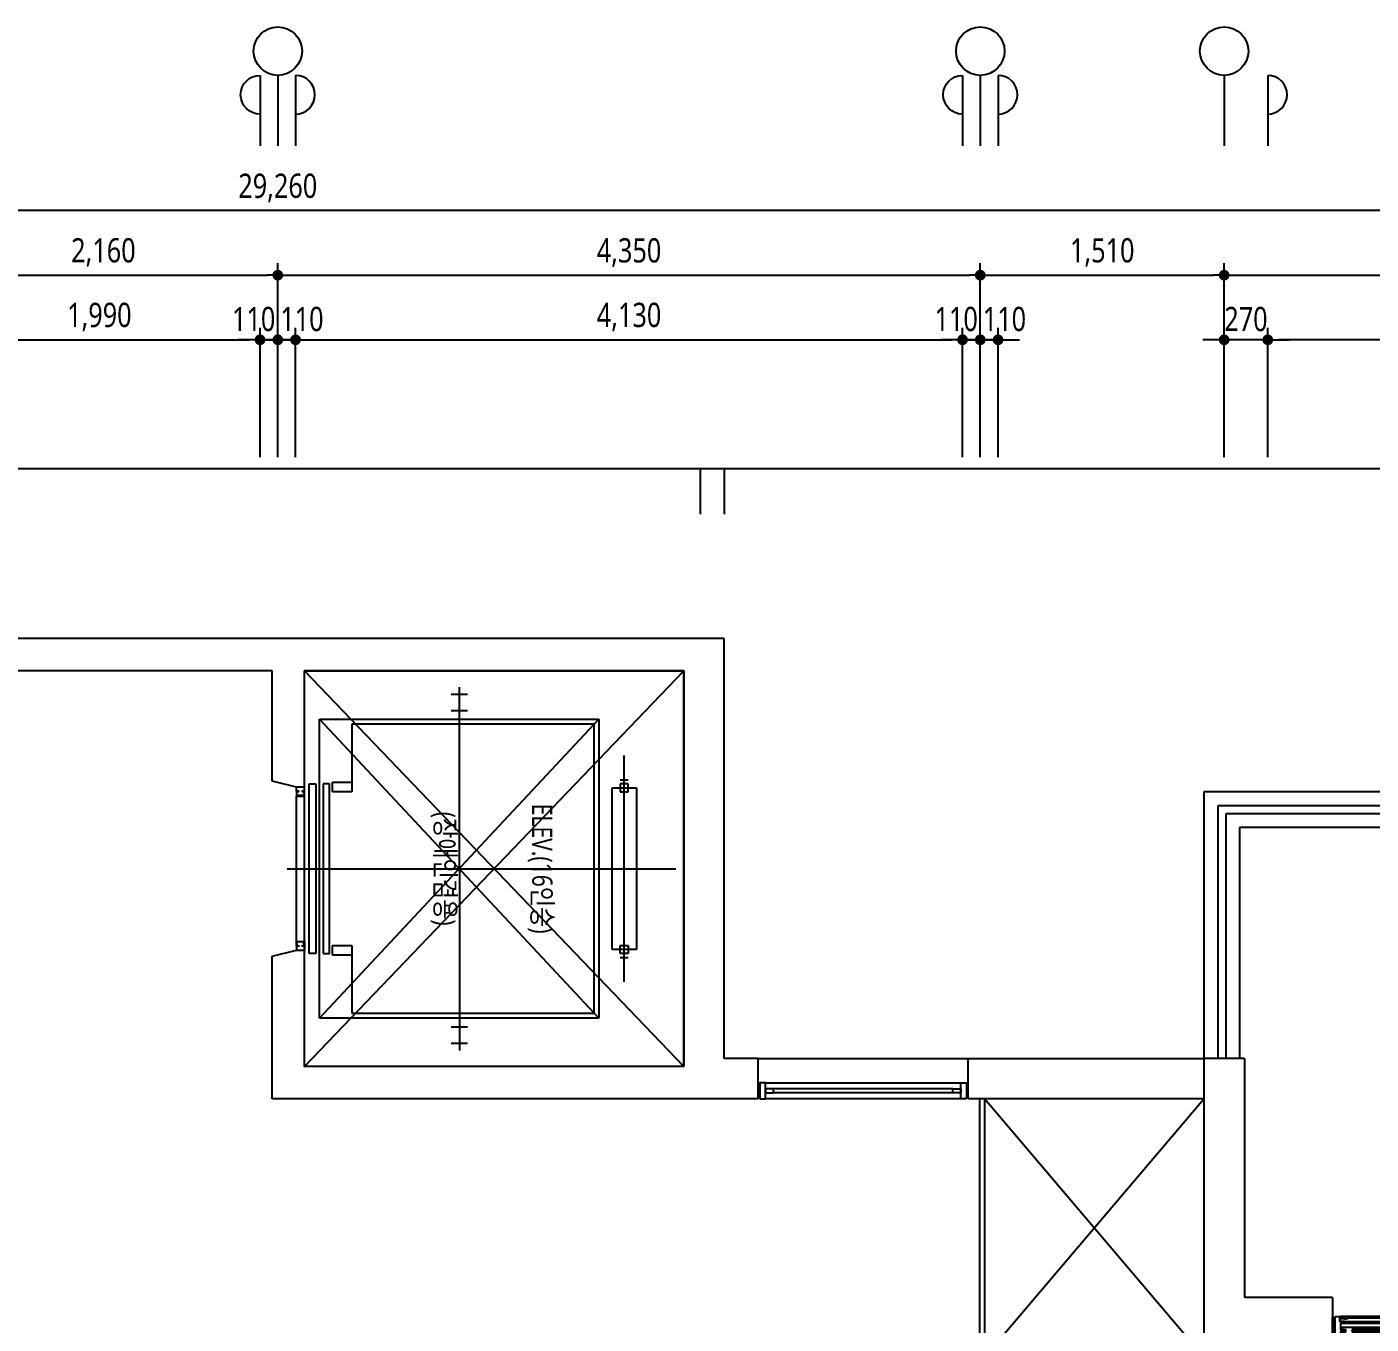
# Model space of a CAD drawing. Header units: millimetres. Extents: x -33000 to 294000, y 0 to 42408.
# Drawn here: x 229537 to 237861, y 20180 to 28212 of the extents above; entities that cross this region are included whole.
import ezdxf
from ezdxf.enums import TextEntityAlignment as Align

# ---------------------------------------------------------------- set-up
doc = ezdxf.new("R2010")
doc.units = ezdxf.units.MM
doc.header["$LTSCALE"] = 50
for name, color, linetype in [('arch', 8, 'Continuous'), ('DIM', 7, 'Continuous'), ('실명', 9, 'Continuous')]:
    doc.layers.add(name, color=color, linetype=linetype)
doc.styles.add('ANU-TEXT 0', font='malgun.ttf', dxfattribs={"width": 0.8})
doc.styles.add('XR-Unit-Plan$0$맑은 고딕', font='malgun.ttf')
doc.dimstyles.new('UDIM-외부', dxfattribs={"dimscale": 50, "dimtxt": 3, "dimasz": 1.33, "dimexe": 1.5, "dimexo": 1.5, "dimgap": 1, "dimtad": 1, "dimdec": 0, "dimzin": 0, "dimdsep": 46, "dimlunit": 6, "dimtxsty": 'ANU-TEXT 0', "dimblk": 'DOT', "dimcen": 0.09, "dimdle": 1.5, "dimclrd": 256, "dimclre": 256, "dimclrt": 3, "dimadec": 0, "dimazin": 0, "dimtfac": 1, "dimtdec": 0, "dimtix": 1, "dimtmove": 2, "dimatfit": 3, "dimfxl": 1.5, "dimtolj": 1, "dimtzin": 0, "dimlwd": -1, "dimarcsym": 0})

# ---------------------------------------------------------------- blocks, each defined once
blk = doc.blocks.new('_Dot')
at = {"color": 0, "linetype": 'ByBlock', "lineweight": -2}
blk.add_line((-0.5, 0), (-1, 0), dxfattribs=at)
at = {"color": 0, "linetype": 'ByBlock', "const_width": 0.5}
blk.add_lwpolyline([(-0.25, 0, 1), (0.25, 0, 1)], format="xyb", close=True, dxfattribs=at)
blk = doc.blocks.new('*D16')
at = {"lineweight": -2, "transparency": 16777216}
for p, q in [((20760, 14332.6), (20760, 15135)), ((23160, 14332.6), (23160, 15135))]:
    blk.add_line(p, q, dxfattribs=at)
at = {"transparency": 16777216}
blk.add_line((23093.5, 15060), (20826.5, 15060), dxfattribs=at)
at = {"layer": 'Defpoints', "color": 0, "transparency": 16777216}
for p in [(20760, 15060), (20760, 14257.6), (23160, 14257.6, 0)]:
    blk.add_point(p, dxfattribs=at)
at = {"transparency": 16777216, "xscale": 66.5, "yscale": 66.5, "zscale": 66.5, "rotation": 180}
blk.add_blockref('_Dot', (20760, 15060), dxfattribs=at)
at = {"transparency": 16777216, "xscale": 66.5, "yscale": 66.5, "zscale": 66.5}
blk.add_blockref('_Dot', (23160, 15060), dxfattribs=at)
at = {"transparency": 16777216, "insert": (21960, 15200.1), "char_height": 150, "attachment_point": 5, "style": 'ANU-TEXT 0'}
blk.add_mtext('\\A1;2,400', dxfattribs=at)
blk = doc.blocks.new('*D17')
at = {"lineweight": -2, "transparency": 16777216}
for p, q in [((20490, 14332.6), (20490, 15135)), ((20760, 14332.6), (20760, 15135))]:
    blk.add_line(p, q, dxfattribs=at)
at = {"transparency": 16777216}
for p, q in [((20423.5, 15060), (20357, 15060)), ((20760, 15060), (20490, 15060)), ((20826.5, 15060), (20893, 15060))]:
    blk.add_line(p, q, dxfattribs=at)
at = {"layer": 'Defpoints', "color": 0, "transparency": 16777216}
for p in [(20490, 15060), (20490, 14257.6), (20760, 14257.6)]:
    blk.add_point(p, dxfattribs=at)
at = {"transparency": 16777216, "xscale": 66.5, "yscale": 66.5, "zscale": 66.5}
blk.add_blockref('_Dot', (20490, 15060), dxfattribs=at)
at = {"transparency": 16777216, "xscale": 66.5, "yscale": 66.5, "zscale": 66.5, "rotation": 180}
blk.add_blockref('_Dot', (20760, 15060), dxfattribs=at)
at = {"transparency": 16777216, "insert": (20625, 15187.5), "char_height": 150, "attachment_point": 5, "style": 'ANU-TEXT 0'}
blk.add_mtext('\\A1;270', dxfattribs=at)
blk = doc.blocks.new('*D20')
at = {"lineweight": -2, "transparency": 16777216}
for p, q in [((12470, 14332.6), (12470, 15535)), ((14630, 14332.6), (14630, 15535))]:
    blk.add_line(p, q, dxfattribs=at)
at = {"transparency": 16777216}
blk.add_line((12536.5, 15460), (14563.5, 15460), dxfattribs=at)
at = {"layer": 'Defpoints', "color": 0, "transparency": 16777216}
for p in [(14630, 15460), (12470, 14257.6), (14630, 14257.6)]:
    blk.add_point(p, dxfattribs=at)
at = {"transparency": 16777216, "xscale": 66.5, "yscale": 66.5, "zscale": 66.5, "rotation": 180}
blk.add_blockref('_Dot', (12470, 15460), dxfattribs=at)
at = {"transparency": 16777216, "xscale": 66.5, "yscale": 66.5, "zscale": 66.5}
blk.add_blockref('_Dot', (14630, 15460), dxfattribs=at)
at = {"transparency": 16777216, "insert": (13550, 15600.5), "char_height": 150, "attachment_point": 5, "style": 'ANU-TEXT 0'}
blk.add_mtext('\\A1;2,160', dxfattribs=at)
blk = doc.blocks.new('*D21')
at = {"lineweight": -2, "transparency": 16777216}
for p, q in [((14630, 14332.6), (14630, 15535)), ((18980, 14332.6), (18980, 15535))]:
    blk.add_line(p, q, dxfattribs=at)
at = {"transparency": 16777216}
blk.add_line((14696.5, 15460), (18913.5, 15460), dxfattribs=at)
at = {"layer": 'Defpoints', "color": 0, "transparency": 16777216}
for p in [(18980, 15460), (14630, 14257.6), (18980, 14257.6)]:
    blk.add_point(p, dxfattribs=at)
at = {"transparency": 16777216, "xscale": 66.5, "yscale": 66.5, "zscale": 66.5, "rotation": 180}
blk.add_blockref('_Dot', (14630, 15460), dxfattribs=at)
at = {"transparency": 16777216, "xscale": 66.5, "yscale": 66.5, "zscale": 66.5}
blk.add_blockref('_Dot', (18980, 15460), dxfattribs=at)
at = {"transparency": 16777216, "insert": (16805, 15600.1), "char_height": 150, "attachment_point": 5, "style": 'ANU-TEXT 0'}
blk.add_mtext('\\A1;4,350', dxfattribs=at)
blk = doc.blocks.new('*D22')
at = {"lineweight": -2, "transparency": 16777216}
for p, q in [((18980, 14332.6), (18980, 15535)), ((20490, 14332.6), (20490, 15535))]:
    blk.add_line(p, q, dxfattribs=at)
at = {"transparency": 16777216}
blk.add_line((19046.5, 15460), (20423.5, 15460), dxfattribs=at)
at = {"layer": 'Defpoints', "color": 0, "transparency": 16777216}
for p in [(20490, 15460), (18980, 14257.6), (20490, 14257.6)]:
    blk.add_point(p, dxfattribs=at)
at = {"transparency": 16777216, "xscale": 66.5, "yscale": 66.5, "zscale": 66.5, "rotation": 180}
blk.add_blockref('_Dot', (18980, 15460), dxfattribs=at)
at = {"transparency": 16777216, "xscale": 66.5, "yscale": 66.5, "zscale": 66.5}
blk.add_blockref('_Dot', (20490, 15460), dxfattribs=at)
at = {"transparency": 16777216, "insert": (19735, 15600.5), "char_height": 150, "attachment_point": 5, "style": 'ANU-TEXT 0'}
blk.add_mtext('\\A1;1,510', dxfattribs=at)
blk = doc.blocks.new('*D23')
at = {"lineweight": -2, "transparency": 16777216}
for p, q in [((20490, 14332.6), (20490, 15535)), ((23240, 14332.6), (23240, 15535))]:
    blk.add_line(p, q, dxfattribs=at)
at = {"transparency": 16777216}
blk.add_line((20556.5, 15460), (23173.5, 15460), dxfattribs=at)
at = {"layer": 'Defpoints', "color": 0, "transparency": 16777216}
for p in [(23240, 15460), (20490, 14257.6), (23240, 14257.6, 0)]:
    blk.add_point(p, dxfattribs=at)
at = {"transparency": 16777216, "xscale": 66.5, "yscale": 66.5, "zscale": 66.5, "rotation": 180}
blk.add_blockref('_Dot', (20490, 15460), dxfattribs=at)
at = {"transparency": 16777216, "xscale": 66.5, "yscale": 66.5, "zscale": 66.5}
blk.add_blockref('_Dot', (23240, 15460), dxfattribs=at)
at = {"transparency": 16777216, "insert": (21865, 15600.1), "char_height": 150, "attachment_point": 5, "style": 'ANU-TEXT 0'}
blk.add_mtext('\\A1;2,750', dxfattribs=at)
blk = doc.blocks.new('*D31')
at = {"lineweight": -2, "transparency": 16777216}
for p, q in [((12530, 14332.6), (12530, 15135)), ((14520, 14332.6), (14520, 15135))]:
    blk.add_line(p, q, dxfattribs=at)
at = {"transparency": 16777216}
blk.add_line((12596.5, 15060), (14453.5, 15060), dxfattribs=at)
at = {"layer": 'Defpoints', "color": 0, "transparency": 16777216}
for p in [(14520, 15060), (12530, 14257.6), (14520, 14257.6)]:
    blk.add_point(p, dxfattribs=at)
at = {"transparency": 16777216, "xscale": 66.5, "yscale": 66.5, "zscale": 66.5, "rotation": 180}
blk.add_blockref('_Dot', (12530, 15060), dxfattribs=at)
at = {"transparency": 16777216, "xscale": 66.5, "yscale": 66.5, "zscale": 66.5}
blk.add_blockref('_Dot', (14520, 15060), dxfattribs=at)
at = {"transparency": 16777216, "insert": (13525, 15200.5), "char_height": 150, "attachment_point": 5, "style": 'ANU-TEXT 0'}
blk.add_mtext('\\A1;1,990', dxfattribs=at)
blk = doc.blocks.new('*D32')
at = {"lineweight": -2, "transparency": 16777216}
for p, q in [((14520, 14332.6), (14520, 15135)), ((14630, 14332.6), (14630, 15135))]:
    blk.add_line(p, q, dxfattribs=at)
at = {"transparency": 16777216}
for p, q in [((14453.5, 15060), (14387, 15060)), ((14520, 15060), (14630, 15060)), ((14696.5, 15060), (14763, 15060))]:
    blk.add_line(p, q, dxfattribs=at)
at = {"layer": 'Defpoints', "color": 0, "transparency": 16777216}
for p in [(14630, 15060), (14520, 14257.6), (14630, 14257.6)]:
    blk.add_point(p, dxfattribs=at)
at = {"transparency": 16777216, "xscale": 66.5, "yscale": 66.5, "zscale": 66.5}
blk.add_blockref('_Dot', (14520, 15060), dxfattribs=at)
at = {"transparency": 16777216, "xscale": 66.5, "yscale": 66.5, "zscale": 66.5, "rotation": 180}
blk.add_blockref('_Dot', (14630, 15060), dxfattribs=at)
at = {"transparency": 16777216, "insert": (14480.6, 15187.9), "char_height": 150, "attachment_point": 5, "style": 'ANU-TEXT 0'}
blk.add_mtext('\\A1;110', dxfattribs=at)
blk = doc.blocks.new('*D33')
at = {"lineweight": -2, "transparency": 16777216}
for p, q in [((14740, 14332.6), (14740, 15135)), ((18870, 14332.6), (18870, 15135))]:
    blk.add_line(p, q, dxfattribs=at)
at = {"transparency": 16777216}
blk.add_line((14806.5, 15060), (18803.5, 15060), dxfattribs=at)
at = {"layer": 'Defpoints', "color": 0, "transparency": 16777216}
for p in [(18870, 15060), (14740, 14257.6), (18870, 14257.6)]:
    blk.add_point(p, dxfattribs=at)
at = {"transparency": 16777216, "xscale": 66.5, "yscale": 66.5, "zscale": 66.5, "rotation": 180}
blk.add_blockref('_Dot', (14740, 15060), dxfattribs=at)
at = {"transparency": 16777216, "xscale": 66.5, "yscale": 66.5, "zscale": 66.5}
blk.add_blockref('_Dot', (18870, 15060), dxfattribs=at)
at = {"transparency": 16777216, "insert": (16805, 15200.5), "char_height": 150, "attachment_point": 5, "style": 'ANU-TEXT 0'}
blk.add_mtext('\\A1;4,130', dxfattribs=at)
blk = doc.blocks.new('*D39')
at = {"lineweight": -2, "transparency": 16777216}
for p, q in [((0, 14337.4), (0, 15935)), ((29260, 14335), (29260, 15935))]:
    blk.add_line(p, q, dxfattribs=at)
at = {"transparency": 16777216}
blk.add_line((29193.5, 15860), (66.5, 15860), dxfattribs=at)
at = {"layer": 'Defpoints', "color": 0, "transparency": 16777216}
for p in [(0, 15860), (0, 14262.4), (29260, 14260)]:
    blk.add_point(p, dxfattribs=at)
at = {"transparency": 16777216, "xscale": 66.5, "yscale": 66.5, "zscale": 66.5, "rotation": 180}
blk.add_blockref('_Dot', (0, 15860), dxfattribs=at)
at = {"transparency": 16777216, "xscale": 66.5, "yscale": 66.5, "zscale": 66.5}
blk.add_blockref('_Dot', (29260, 15860), dxfattribs=at)
at = {"transparency": 16777216, "insert": (14630, 16000.1), "char_height": 150, "attachment_point": 5, "style": 'ANU-TEXT 0'}
blk.add_mtext('\\A1;29,260', dxfattribs=at)
blk = doc.blocks.new('중심')
blk.add_line((-350, 0), (0, 0))
blk.add_circle((-470, 0), 120)
blk = doc.blocks.new('안목')
blk.add_line((-350, 0), (0, 0))
blk.add_arc((-254, 0), 96, 0, 180)
blk = doc.blocks.new('*D46')
at = {"lineweight": -2, "transparency": 16777216}
for p, q in [((14630, 14332.6), (14630, 15135)), ((14740, 14332.6), (14740, 15135))]:
    blk.add_line(p, q, dxfattribs=at)
at = {"transparency": 16777216}
for p, q in [((14563.5, 15060), (14497, 15060)), ((14740, 15060), (14630, 15060)), ((14806.5, 15060), (14873, 15060))]:
    blk.add_line(p, q, dxfattribs=at)
at = {"layer": 'Defpoints', "color": 0, "transparency": 16777216}
for p in [(14630, 15060), (14630, 14257.6), (14740, 14257.6)]:
    blk.add_point(p, dxfattribs=at)
at = {"transparency": 16777216, "xscale": 66.5, "yscale": 66.5, "zscale": 66.5}
blk.add_blockref('_Dot', (14630, 15060), dxfattribs=at)
at = {"transparency": 16777216, "xscale": 66.5, "yscale": 66.5, "zscale": 66.5, "rotation": 180}
blk.add_blockref('_Dot', (14740, 15060), dxfattribs=at)
at = {"transparency": 16777216, "insert": (14779.4, 15187.9), "char_height": 150, "attachment_point": 5, "style": 'ANU-TEXT 0'}
blk.add_mtext('\\A1;110', dxfattribs=at)
blk = doc.blocks.new('*D47')
at = {"lineweight": -2, "transparency": 16777216}
for p, q in [((18870, 14332.6), (18870, 15135)), ((18980, 14332.6), (18980, 15135))]:
    blk.add_line(p, q, dxfattribs=at)
at = {"transparency": 16777216}
for p, q in [((18803.5, 15060), (18737, 15060)), ((18870, 15060), (18980, 15060)), ((19046.5, 15060), (19113, 15060))]:
    blk.add_line(p, q, dxfattribs=at)
at = {"layer": 'Defpoints', "color": 0, "transparency": 16777216}
for p in [(18980, 15060), (18870, 14257.6), (18980, 14257.6)]:
    blk.add_point(p, dxfattribs=at)
at = {"transparency": 16777216, "xscale": 66.5, "yscale": 66.5, "zscale": 66.5}
blk.add_blockref('_Dot', (18870, 15060), dxfattribs=at)
at = {"transparency": 16777216, "xscale": 66.5, "yscale": 66.5, "zscale": 66.5, "rotation": 180}
blk.add_blockref('_Dot', (18980, 15060), dxfattribs=at)
at = {"transparency": 16777216, "insert": (18830.6, 15187.9), "char_height": 150, "attachment_point": 5, "style": 'ANU-TEXT 0'}
blk.add_mtext('\\A1;110', dxfattribs=at)
blk = doc.blocks.new('*D48')
at = {"lineweight": -2, "transparency": 16777216}
for p, q in [((18980, 14332.6), (18980, 15135)), ((19090, 14332.6), (19090, 15135))]:
    blk.add_line(p, q, dxfattribs=at)
at = {"transparency": 16777216}
for p, q in [((18913.5, 15060), (18847, 15060)), ((19090, 15060), (18980, 15060)), ((19156.5, 15060), (19223, 15060))]:
    blk.add_line(p, q, dxfattribs=at)
at = {"layer": 'Defpoints', "color": 0, "transparency": 16777216}
for p in [(18980, 15060), (18980, 14257.6), (19090, 14257.6)]:
    blk.add_point(p, dxfattribs=at)
at = {"transparency": 16777216, "xscale": 66.5, "yscale": 66.5, "zscale": 66.5}
blk.add_blockref('_Dot', (18980, 15060), dxfattribs=at)
at = {"transparency": 16777216, "xscale": 66.5, "yscale": 66.5, "zscale": 66.5, "rotation": 180}
blk.add_blockref('_Dot', (19090, 15060), dxfattribs=at)
at = {"transparency": 16777216, "insert": (19129.4, 15187.9), "char_height": 150, "attachment_point": 5, "style": 'ANU-TEXT 0'}
blk.add_mtext('\\A1;110', dxfattribs=at)
blk = doc.blocks.new('XR-Unit-Plan$0$WG-민간-BPW_1600')
for p, q in [((-800, 0), (-800, -10)), ((-785, 0), (-785, -10)), ((-785, 0), (-721, 0)), ((-785, -10), (-785, 0)), ((721, 0), (-721, 0)), ((785, 0), (721, 0)), ((785, 0), (785, -10)), ((785, -10), (785, 0)), ((800, 0), (800, -10)), ((-779, -10), (-800, -10)), ((-800, -19.5), (-800, -245)), ((-779, -19.5), (-800, -19.5)), ((-785, -10), (-779, -10)), ((-785, -19.5), (-785, -245)), ((-785, -245), (-785, -38)), ((-779, -38), (-785, -38)), ((-779, -10), (-779, -19.5)), ((-779, -38), (-779, -10)), ((-721, -12), (-747, -12)), ((-740, -27), (-740, -15.5)), ((-723.5, -82.5), (-42.5, -82.5)), ((-720, -1), (-720, -11)), ((-663.7, -47), (-663.7, -25)), ((-30.5, -25), (-663.7, -25)), ((-30.5, -31), (-663.7, -31)), ((-30.5, -41), (-663.7, -41)), ((-30.5, -47), (-663.7, -47)), ((-657, -22.4), (-654.4, -25)), ((-657, -49.6), (-654.4, -47)), ((-655.5, -15), (-42, -15)), ((-655.5, -56), (-42, -56)), ((-653.7, -41), (-653.7, -31)), ((-653.7, -41), (-653.7, -31)), ((-40.5, -22.4), (-43.1, -25)), ((-40.5, -49.6), (-43.1, -47)), ((-42, -15), (42, -15)), ((-40.5, -16), (-42, -16)), ((-42, -55), (-40.5, -55)), ((1.6, -56), (-42, -56)), ((-40.5, -22.5), (-40.5, -16)), ((-40.5, -41), (-40.5, -31)), ((-40.5, -41), (-40.5, -31)), ((-40.5, -55), (-40.5, -48.5)), ((-35.5, -23), (-40, -23)), ((-40, -48), (-35.5, -48)), ((-24, -20), (-39, -20)), ((-39, -20), (-39, -21)), ((-39, -50), (-39, -51)), ((-39, -51), (-24, -51)), ((-38.5, -21.5), (-35.5, -21.5)), ((-35.5, -49.5), (-38.5, -49.5)), ((-35.5, -21.5), (-35.5, -23)), ((-35.5, -48), (-35.5, -49.5)), ((-30.5, -47), (-30.5, -25)), ((-23.5, -31.2), (-23.5, -20.5)), ((-23.5, -50.5), (-23.5, -40.8)), ((-20.3, -33.4), (-23.2, -31.6)), ((-23.2, -40.4), (-20.3, -38.6)), ((-20, -38.2), (-20, -33.8)), ((-3, -63.1), (-3, -62.9)), ((-2.6, -62.5), (6, -61.5)), ((6, -64.5), (-2.6, -63.6)), ((6, -60), (1.6, -56)), ((6, -61.5), (6, -60)), ((42, -64.5), (6, -64.5)), ((30.5, -98.5), (30.5, -76.5)), ((667, -76.5), (30.5, -76.5)), ((667, -82.5), (30.5, -82.5)), ((40.5, -73.9), (43.1, -76.5)), ((40.5, -92.5), (40.5, -82.5)), ((40.5, -92.5), (40.5, -82.5)), ((42, -67), (655.5, -67)), ((42.5, -15.5), (42.5, -64)), ((723.5, -30.5), (42.5, -30.5)), ((53.4, -40.5), (54.7, -40.5)), ((61, -59.7), (53.4, -60)), ((54.7, -37.6), (54.7, -57.7)), ((54.7, -57.7), (54.7, -60)), ((54.7, -57.7), (57, -57.7)), ((60.9, -36.6), (55.7, -36.6)), ((58.9, -56.2), (61.8, -37.8)), ((61.9, -37.6), (61.9, -58.7)), ((723.5, -40.5), (61.9, -40.5)), ((657, -73.9), (654.4, -76.5)), ((657, -92.5), (657, -82.5)), ((657, -92.5), (657, -82.5)), ((667, -98.5), (667, -76.5)), ((720, -1), (720, -11)), ((721, -12), (747, -12)), ((740, -79), (740, -67.5)), ((779, -10), (800, -10)), ((779, -10), (779, -19.5)), ((785, -10), (779, -10)), ((779, -38), (779, -10)), ((779, -19.5), (800, -19.5)), ((779, -38), (785, -38)), ((785, -19.5), (785, -245)), ((785, -245), (785, -38)), ((800, -19.5), (800, -245)), ((-748, -134.5), (-748, -153)), ((-748, -165), (-748, -205)), ((-747, -133.5), (-721, -133.5)), ((-747, -154), (-723.5, -154)), ((-723.5, -164), (-747, -164)), ((-723.5, -92.5), (-42.5, -92.5)), ((-723, -154.5), (-723, -155.1)), ((-723, -162.9), (-723, -163.5)), ((721, -113), (-721, -113)), ((-663.7, -170.5), (-663.7, -148.5)), ((-30.5, -148.5), (-663.7, -148.5)), ((-30.5, -154.5), (-663.7, -154.5)), ((-30.5, -164.5), (-663.7, -164.5)), ((-657, -145.9), (-654.4, -148.5)), ((-655.5, -138.5), (-42, -138.5)), ((-653.7, -164.5), (-653.7, -154.5)), ((-653.7, -164.5), (-653.7, -154.5)), ((-40.5, -145.9), (-43.1, -148.5)), ((-42, -138.5), (42, -138.5)), ((-40.5, -139.5), (-42, -139.5)), ((-40.5, -146), (-40.5, -139.5)), ((-40.5, -164.5), (-40.5, -154.5)), ((-40.5, -164.5), (-40.5, -154.5)), ((-35.5, -146.5), (-40, -146.5)), ((-24, -143.5), (-39, -143.5)), ((-39, -143.5), (-39, -144.5)), ((-38.5, -145), (-35.5, -145)), ((-35.5, -145), (-35.5, -146.5)), ((-30.5, -170.5), (-30.5, -148.5)), ((-23.5, -154.7), (-23.5, -144)), ((-23.5, -174), (-23.5, -164.3)), ((-20.3, -156.9), (-23.2, -155.1)), ((-23.2, -163.9), (-20.3, -162.1)), ((-20, -161.7), (-20, -157.3)), ((667, -92.5), (30.5, -92.5)), ((667, -98.5), (30.5, -98.5)), ((40.5, -101.1), (43.1, -98.5)), ((655.5, -108), (42, -108)), ((42.5, -139), (42.5, -187.5)), ((723.5, -154), (42.5, -154)), ((723.5, -164), (42.5, -164)), ((657, -101.1), (654.4, -98.5)), ((747, -133.5), (721, -133.5)), ((723, -154.5), (723, -155.1)), ((723, -162.9), (723, -163.5)), ((747, -154), (723.5, -154)), ((723.5, -164), (747, -164)), ((748, -134.5), (748, -153)), ((748, -165), (748, -205)), ((-727, -245), (-785, -245)), ((-753, -217), (-753, -236)), ((-723.5, -216), (-752, -216)), ((-752, -237), (-727, -237)), ((-749, -235.5), (-749, -233.5)), ((-748.5, -233), (-746.5, -233)), ((-726.5, -236), (-748.5, -236)), ((-748.5, -246), (-726.5, -246)), ((-710, -247), (-748.5, -247)), ((-746.5, -233.8), (-748, -233.8)), ((-748, -233.8), (-748, -235)), ((-748, -235), (-726.5, -235)), ((-747, -206), (-723.5, -206)), ((-746.5, -233), (-746.5, -233.8)), ((-726, -234.5), (-726, -233.5)), ((-726, -245.5), (-726, -236.5)), ((-726, -238), (-726, -244)), ((-725.5, -233), (-712, -233)), ((-723.5, -206), (-42.5, -206)), ((-723.5, -216), (-42.5, -216)), ((-723, -206.5), (-723, -207.1)), ((-723, -214.9), (-723, -215.5)), ((-711, -234), (-711, -239.5)), ((-703.5, -237), (-711, -237)), ((-711, -241.5), (-711, -246)), ((-711, -246), (-710, -246)), ((-710.5, -240), (-704, -240)), ((-704, -241), (-710.5, -241)), ((-18.5, -247), (-707, -247)), ((-704, -246), (-703.5, -246)), ((-703.5, -247), (-704, -247)), ((-703.5, -239.5), (-703.5, -235.5)), ((-703.5, -246), (-703.5, -241.5)), ((-702.5, -235.5), (-702.5, -246)), ((-23.1, -237), (-702.5, -237)), ((-23.1, -245), (-702.5, -245)), ((-30.5, -170.5), (-663.7, -170.5)), ((-657, -173.1), (-654.4, -170.5)), ((-42, -179.5), (-655.5, -179.5)), ((-40.5, -173.1), (-43.1, -170.5)), ((-42, -178.5), (-40.5, -178.5)), ((1.6, -179.5), (-42, -179.5)), ((-40.5, -178.5), (-40.5, -172)), ((-40, -171.5), (-35.5, -171.5)), ((-39, -173.5), (-39, -174.5)), ((-39, -174.5), (-24, -174.5)), ((-35.5, -173), (-38.5, -173)), ((-35.5, -171.5), (-35.5, -173)), ((-23.1, -235.5), (-23.1, -246)), ((-22.1, -239.5), (-22.1, -235.5)), ((-14.6, -237), (-22.1, -237)), ((-22.1, -246), (-22.1, -241.5)), ((-21.6, -246), (-22.1, -246)), ((-22.1, -247), (-21.6, -247)), ((-15.1, -240), (-21.6, -240)), ((-21.6, -241), (-15.1, -241)), ((-14.6, -246), (-15.6, -246)), ((-15.6, -247), (22.9, -247)), ((-14.6, -234), (-14.6, -239.5)), ((-14.6, -241.5), (-14.6, -246)), ((-0.1, -233), (-13.6, -233)), ((-3, -186.6), (-3, -186.4)), ((-2.6, -186), (6, -185)), ((6, -188), (-2.6, -187.1)), ((0.4, -234.5), (0.4, -233.5)), ((0.4, -245.5), (0.4, -236.5)), ((727, -245), (0.4, -245)), ((22.4, -235), (0.9, -235)), ((0.9, -236), (22.9, -236)), ((22.9, -246), (0.9, -246)), ((6, -183.5), (1.6, -179.5)), ((6, -185), (6, -183.5)), ((42, -188), (6, -188)), ((22.9, -233), (20.9, -233)), ((20.9, -233), (20.9, -233.8)), ((20.9, -233.8), (22.4, -233.8)), ((22.4, -233.8), (22.4, -235)), ((23.4, -235.5), (23.4, -233.5)), ((30.5, -222), (30.5, -200)), ((667, -200), (30.5, -200)), ((667, -206), (30.5, -206)), ((667, -216), (30.5, -216)), ((667, -222), (30.5, -222)), ((40.5, -197.4), (43.1, -200)), ((40.5, -216), (40.5, -206)), ((40.5, -224.6), (43.1, -222)), ((655.5, -190.5), (42, -190.5)), ((655.5, -231.5), (42, -231.5)), ((657, -197.4), (654.4, -200)), ((657, -224.6), (654.4, -222)), ((657, -216), (657, -206)), ((667, -222), (667, -200)), ((723, -206.5), (723, -207.1)), ((723, -214.9), (723, -215.5)), ((747, -206), (723.5, -206)), ((723.5, -216), (752, -216)), ((726, -238), (726, -244)), ((752, -237), (727, -237)), ((727, -245), (785, -245)), ((753, -217), (753, -236))]:
    blk.add_line(p, q)
for points in [[(-748, -13), (-748, -29.5, 0.414214), (-747, -30.5)], [(-747, -40.5, 0.414214), (-748, -41.5), (-748, -81.5)], [(-748, -81.5, 0.414214), (-747, -82.5)], [(-747, -82.5), (-723.5, -82.5, -0.414214), (-723, -83), (-723, -83.6, 0.341999), (-722.3, -84.6, -0.774597), (-722.3, -90.4, 0.341999), (-723, -91.4), (-723, -92, -0.414214), (-723.5, -92.5), (-747, -92.5, 0.414214), (-748, -93.5), (-748, -112, 0.414214), (-747, -113)], [(-747, -30.5), (-723.5, -30.5, -0.414214), (-723, -31), (-723, -31.6, 0.341999), (-722.3, -32.6, -0.774597), (-722.3, -38.4, 0.341999), (-723, -39.4), (-723, -40, -0.414214), (-723.5, -40.5), (-747, -40.5)], [(-740, -16), (-740, -15.5, -0.414214), (-739.5, -15)], [(-739.5, -27.5, -0.414214), (-740, -27)], [(-740, -55.5), (-740, -44, -0.414214), (-739.5, -43.5)], [(-739.5, -56, -0.414214), (-740, -55.5)], [(-739.5, -43.5), (-718.7, -43.5, 0.414214), (-717.7, -42.5), (-717.7, -28.5, 0.414214), (-718.7, -27.5), (-739.5, -27.5)], [(-657, -16), (-657, -22.5, -0.414214), (-657.5, -23), (-662, -23), (-662, -21.5), (-659, -21.5, 0.414214), (-658.5, -21), (-658.5, -20), (-673.5, -20, 0.414214), (-674, -20.5), (-674, -30.7, -0.269143), (-674.3, -31.1), (-677.2, -32.9, 0.269143), (-677.5, -33.3), (-677.5, -37.7, 0.269143), (-677.2, -38.1), (-674.3, -39.9, -0.269143), (-674, -40.3), (-674, -50.5, 0.414214), (-673.5, -51), (-658.5, -51), (-658.5, -50, 0.414214), (-659, -49.5), (-662, -49.5), (-662, -48), (-657.5, -48, -0.414214), (-657, -48.5), (-657, -55)], [(-655.5, -15, -0.414214), (-655, -15.5, -0.414214), (-655.5, -16), (-657, -16)], [(-657, -55), (-655.5, -55, -1), (-655.5, -56)], [(40.5, -100.5), (40.5, -107), (42, -107, -1), (42, -108), (-42, -108, -0.414214), (-42.5, -107.5), (-42.5, -59, -0.414214), (-42, -58.5), (-6, -58.5), (2.6, -59.4, -0.382193), (3, -59.9), (3, -60.1, -0.382131), (2.6, -60.5), (-6, -61.5), (-6, -63), (-1.5, -67), (42, -67, -0.414214), (42.5, -67.5, -0.414214), (42, -68), (40.5, -68), (40.5, -74.5)], [(40.5, -74.5, -0.414214), (40, -75), (35.5, -75), (35.5, -73.5), (38.5, -73.5, 0.414214), (39, -73), (39, -72), (24, -72, 0.414214), (23.5, -72.5), (23.5, -82.2, -0.269143), (23.2, -82.6), (20.3, -84.4, 0.269143), (20, -84.8), (20, -89.2, 0.269143), (20.3, -89.6), (23.2, -91.4, -0.269143), (23.5, -91.8), (23.5, -102.5, 0.414214), (24, -103), (39, -103), (39, -102, 0.414214), (38.5, -101.5), (35.5, -101.5), (35.5, -100), (40, -100, -0.414214), (40.5, -100.5)], [(739.5, -67), (655.5, -67, 0.414214), (655, -67.5, 0.414214), (655.5, -68), (657, -68)], [(657, -68), (657, -74.5, 0.414214), (657.5, -75), (662, -75), (662, -73.5), (659, -73.5, -0.414214), (658.5, -73), (658.5, -72), (673.5, -72, -0.414214), (674, -72.5), (674, -82.7, 0.269143), (674.3, -83.1), (677.2, -84.9, -0.269143), (677.5, -85.3), (677.5, -89.7, -0.269143), (677.2, -90.1), (674.3, -91.9, 0.269143), (674, -92.3), (674, -102.5, -0.414214), (673.5, -103), (658.5, -103), (658.5, -102, -0.414214), (659, -101.5), (662, -101.5), (662, -100), (657.5, -100, 0.414214), (657, -100.5)], [(739.5, -95.5), (718.7, -95.5, -0.414214), (717.7, -94.5), (717.7, -80.5, -0.414214), (718.7, -79.5), (739.5, -79.5)], [(747, -30.5), (723.5, -30.5, 0.414214), (723, -31), (723, -31.6, -0.341999), (722.3, -32.6, 0.774597), (722.3, -38.4, -0.341999), (723, -39.4), (723, -40, 0.414214), (723.5, -40.5), (747, -40.5)], [(747, -82.5), (723.5, -82.5, 0.414214), (723, -83), (723, -83.6, -0.341999), (722.3, -84.6, 0.774597), (722.3, -90.4, -0.341999), (723, -91.4), (723, -92, 0.414214), (723.5, -92.5), (747, -92.5, -0.414214), (748, -93.5), (748, -112, -0.414214), (747, -113)], [(740, -67.5, 0.414214), (739.5, -67)], [(739.5, -79.5, 0.414214), (740, -79)], [(748, -13), (748, -29.5, -0.414214), (747, -30.5)], [(747, -40.5, -0.414214), (748, -41.5), (748, -81.5)], [(748, -81.5, -0.414214), (747, -82.5)], [(-747, -113), (-721, -113, -0.414214), (-720, -114), (-720, -132.5)], [(-740, -150.5), (-740, -139, -0.414214), (-739.5, -138.5)], [(-739.5, -151, -0.414214), (-740, -150.5)], [(-739.5, -167), (-718.7, -167, 0.414214), (-717.7, -166), (-717.7, -152, 0.414214), (-718.7, -151), (-739.5, -151)], [(-657, -139.5), (-657, -146, -0.414214), (-657.5, -146.5), (-662, -146.5), (-662, -145), (-659, -145, 0.414214), (-658.5, -144.5), (-658.5, -143.5), (-673.5, -143.5, 0.414214), (-674, -144), (-674, -154.2, -0.269143), (-674.3, -154.6), (-677.2, -156.4, 0.269143), (-677.5, -156.8), (-677.5, -161.2, 0.269143), (-677.2, -161.6), (-674.3, -163.4, -0.269143), (-674, -163.8), (-674, -174, 0.414214), (-673.5, -174.5), (-658.5, -174.5), (-658.5, -173.5, 0.414214), (-659, -173), (-662, -173), (-662, -171.5), (-657.5, -171.5, -0.414214), (-657, -172), (-657, -178.5)], [(-655.5, -138.5, -0.414214), (-655, -139, -0.414214), (-655.5, -139.5), (-657, -139.5)], [(657, -100.5), (657, -107), (655.5, -107, 1), (655.5, -108)], [(747, -113), (721, -113, 0.414214), (720, -114), (720, -132.5)], [(740, -107.5), (740, -96, 0.414214), (739.5, -95.5)], [(739.5, -108, 0.414214), (740, -107.5)], [(-740, -179), (-740, -167.5, -0.414214), (-739.5, -167)], [(-739.5, -179.5, -0.414214), (-740, -179)], [(-657, -178.5), (-655.5, -178.5, -1), (-655.5, -179.5)], [(40.5, -224), (40.5, -230.5), (42, -230.5, -1), (42, -231.5), (-42, -231.5, -0.414214), (-42.5, -231), (-42.5, -182.5, -0.414214), (-42, -182), (-6, -182), (2.6, -182.9, -0.382193), (3, -183.4), (3, -183.6, -0.382131), (2.6, -184), (-6, -185), (-6, -186.5), (-1.5, -190.5), (42, -190.5, -0.414214), (42.5, -191, -0.414214), (42, -191.5), (40.5, -191.5), (40.5, -195), (40, -195.5), (40.5, -196), (40.5, -198, -0.414214), (40, -198.5), (35.5, -198.5), (35.5, -197), (38.5, -197, 0.414214), (39, -196.5), (39, -195.5), (24, -195.5, 0.414214), (23.5, -196), (23.5, -205.7, -0.269143), (23.2, -206.1), (20.3, -207.9, 0.269143), (20, -208.3), (20, -212.7, 0.269143), (20.3, -213.1), (23.2, -214.9, -0.269143), (23.5, -215.3), (23.5, -226, 0.414214), (24, -226.5), (39, -226.5), (39, -225.5, 0.414214), (38.5, -225), (35.5, -225), (35.5, -223.5), (40, -223.5, -0.414214), (40.5, -224)], [(655.5, -190.5, 0.414214), (655, -191, 0.414214), (655.5, -191.5), (657, -191.5)], [(657, -230.5), (655.5, -230.5, 1), (655.5, -231.5)], [(657, -191.5), (657, -198, 0.414214), (657.5, -198.5), (662, -198.5), (662, -197), (659, -197, -0.414214), (658.5, -196.5), (658.5, -195.5), (673.5, -195.5, -0.414214), (674, -196), (674, -206.2, 0.269143), (674.3, -206.6), (677.2, -208.4, -0.269143), (677.5, -208.8), (677.5, -213.2, -0.269143), (677.2, -213.6), (674.3, -215.4, 0.269143), (674, -215.8), (674, -226, -0.414214), (673.5, -226.5), (658.5, -226.5), (658.5, -225.5, -0.414214), (659, -225), (662, -225), (662, -223.5), (657.5, -223.5, 0.414214), (657, -224), (657, -230.5)], [(739.5, -219), (718.7, -219, -0.414214), (717.7, -218), (717.7, -204, -0.414214), (718.7, -203), (739.5, -203)], [(740, -191, 0.414214), (739.5, -190.5)], [(739.5, -203, 0.414214), (740, -202.5), (740, -191)], [(740, -231), (740, -219.5, 0.414214), (739.5, -219)], [(739.5, -231.5, 0.414214), (740, -231)]]:
    blk.add_lwpolyline(points, format="xyb")
for points in [[(-739.5, -15), (-655.5, -15)], [(-655.5, -56), (-739.5, -56)], [(42.5, -36.5), (53.4, -40.5), (53.4, -60), (45.1, -61.4)], [(42.5, -63.5), (45.1, -63.5), (45.1, -40.8), (42.5, -40.8)], [(-739.5, -138.5), (-655.5, -138.5)], [(655.5, -108), (739.5, -108)], [(-655.5, -179.5), (-739.5, -179.5)], [(739.5, -190.5), (655.5, -190.5)], [(655.5, -231.5), (739.5, -231.5)]]:
    blk.add_lwpolyline(points)
for centre in [(-707, -244), (-18.5, -244)]:
    blk.add_circle(centre, 3)
for centre, radius, start, end in [((-721, -1), 1, 0, 90), ((721, -1), 1, 90, 180), ((-747, -13), 1, 90, 180), ((-721, -11), 1, 270, 0), ((-42, -15.5), 0.5, 90, 270), ((-42, -55.5), 0.5, 90, 270), ((-40, -22.5), 0.5, 180, 270), ((-40, -48.5), 0.5, 90, 180), ((-38.5, -21), 0.5, 180, 270), ((-38.5, -50), 0.5, 90, 180), ((-24, -20.5), 0.5, 0, 90), ((-24, -50.5), 0.5, 270, 0), ((-23, -31.2), 0.5, 180, 240.25512), ((-23, -40.8), 0.5, 119.74488, 180), ((-20.5, -33.8), 0.5, 0, 60.25512), ((-20.5, -38.2), 0.5, 299.74488, 360), ((-2.5, -62.9), 0.5, 96.34639, 180), ((-2.5, -63.1), 0.5, 180, 263.66601), ((42, -15.5), 0.5, 0, 90), ((42, -64), 0.5, 270, 0), ((55.7, -37.6), 1, 90, 180.08577), ((57, -55.8), 1.88, 270, 348.88011), ((60.8, -37.6), 1, 351.06348, 90), ((60.9, -37.6), 1, 0, 90), ((60.9, -58.7), 1, 272.27755, 0), ((721, -11), 1, 180, 270), ((747, -13), 1, 0, 90), ((-747, -134.5), 1, 90, 180), ((-747, -153), 1, 180, 270), ((-747, -165), 1, 90, 180), ((-723.5, -154.5), 0.5, 0, 90), ((-723.5, -163.5), 0.5, 269.9997, 0), ((-722, -155.1), 1, 180, 255.52249), ((-722, -162.9), 1, 104.47751, 180), ((-723, -159), 3, 284.47751, 75.52249), ((-721, -132.5), 1, 270, 0), ((-42, -139), 0.5, 90, 270), ((-40, -146), 0.5, 180, 270), ((-38.5, -144.5), 0.5, 180, 270), ((-24, -144), 0.5, 0, 90), ((-23, -154.7), 0.5, 180, 240.25512), ((-23, -164.3), 0.5, 119.74488, 180), ((-20.5, -157.3), 0.5, 0, 60.25512), ((-20.5, -161.7), 0.5, 299.74488, 360), ((42, -139), 0.5, 0, 90), ((721, -132.5), 1, 180, 270), ((723, -159), 3, 104.47751, 255.52249), ((722, -155.1), 1, 284.47751, 0), ((722, -162.9), 1, 0, 75.52249), ((723.5, -154.5), 0.5, 90, 180), ((723.5, -163.5), 0.5, 180, 270.0003), ((747, -134.5), 1, 0, 90), ((747, -153), 1, 270, 0), ((747, -165), 1, 0, 90), ((-752, -217), 1, 90, 180), ((-752, -236), 1, 180, 270), ((-748.5, -233.5), 0.5, 90, 180), ((-748.5, -235.5), 0.5, 180, 270), ((-748.5, -246.5), 0.5, 90, 270), ((-747, -205), 1, 180, 270), ((-727, -238), 1, 0, 90), ((-727, -244), 1, 270, 0), ((-726.5, -234.5), 0.5, 270, 0), ((-726.5, -236.5), 0.5, 0, 90), ((-726.5, -245.5), 0.5, 270, 0), ((-725.5, -233.5), 0.5, 90, 180), ((-723.5, -206.5), 0.5, 0, 90), ((-723.5, -215.5), 0.5, 270, 0), ((-722, -207.1), 1, 180, 255.52249), ((-722, -214.9), 1, 104.47751, 180), ((-723, -211), 3, 284.47751, 75.52249), ((-712, -234), 1, 0, 90), ((-710.5, -239.5), 0.5, 180, 270), ((-710.5, -241.5), 0.5, 90, 180), ((-710, -246.5), 0.5, 270, 89.99996), ((-704, -246.5), 0.5, 90, 270), ((-704, -239.5), 0.5, 270, 0), ((-704, -241.5), 0.5, 0, 90), ((-703, -235.5), 0.5, 0, 180.00002), ((-703.5, -246), 1, 270, 0), ((-42, -179), 0.5, 90, 270), ((-40, -172), 0.5, 90, 180), ((-38.5, -173.5), 0.5, 90, 180), ((-24, -174), 0.5, 270, 0), ((-22.6, -235.5), 0.5, 0, 180.00002), ((-22.1, -246), 1, 180, 270), ((-21.6, -239.5), 0.5, 180, 270), ((-21.6, -241.5), 0.5, 90, 180), ((-21.6, -246.5), 0.5, 270, 90), ((-15.6, -246.5), 0.5, 90, 270), ((-15.1, -239.5), 0.5, 270, 0), ((-15.1, -241.5), 0.5, 0, 90), ((-13.6, -234), 1, 90, 180), ((-2.5, -186.4), 0.5, 96.34639, 180), ((-2.5, -186.6), 0.5, 180, 263.66601), ((-0.1, -233.5), 0.5, 0, 90), ((0.9, -234.5), 0.5, 180, 270), ((0.9, -236.5), 0.5, 90, 180), ((0.9, -245.5), 0.5, 180, 270), ((22.9, -233.5), 0.5, 0, 90), ((22.9, -235.5), 0.5, 270, 0), ((22.9, -246.5), 0.5, 270, 89.99996), ((42, -187.5), 0.5, 270, 0), ((723, -211), 3, 104.47751, 255.52249), ((722, -207.1), 1, 284.47751, 0), ((722, -214.9), 1, 0, 75.52249), ((723.5, -206.5), 0.5, 90, 180), ((723.5, -215.5), 0.5, 180, 270), ((727, -238), 1, 90, 180), ((727, -244), 1, 180, 270), ((747, -205), 1, 270, 0), ((752, -217), 1, 0, 90), ((752, -236), 1, 270, 0)]:
    blk.add_arc(centre, radius, start, end)
blk = doc.blocks.new('A$C106dcd83')
at = {"zscale": 1.25}
for name, p, xscale, yscale, rotation in [('중심', (14630, 16260), 1.25, 1.25, 270), ('중심', (18980, 16260), 1.25, 1.25, 270), ('중심', (20490, 16260), 1.25, 1.25, 270), ('안목', (14520, 16260), -1.250000000000001, 1.250000000000001, 90), ('안목', (14740, 16260), 1.25, 1.25, 270), ('안목', (18870, 16260), -1.250000000000001, 1.250000000000001, 90), ('안목', (19090, 16260), 1.25, 1.25, 270), ('안목', (20760, 16260), 1.25, 1.25, 270)]:
    blk.add_blockref(name, p, dxfattribs=dict(at, xscale=xscale, yscale=yscale, rotation=rotation))
for base, p1, p2, picture, middle in [((0, 15860), (29260, 14260), (0, 14262.4), '*D39', (14630, 16000.1)), ((14630, 15460), (12470, 14257.6), (14630, 14257.6), '*D20', (13550, 15600.5)), ((18980, 15460), (14630, 14257.6), (18980, 14257.6), '*D21', (16805, 15600.1)), ((20490, 15460), (18980, 14257.6), (20490, 14257.6), '*D22', (19735, 15600.5)), ((23240, 15460), (20490, 14257.6), (23240, 14257.6, 0), '*D23', (21865, 15600.1)), ((14520, 15060), (12530, 14257.6), (14520, 14257.6), '*D31', (13525, 15200.5)), ((18870, 15060), (14740, 14257.6), (18870, 14257.6), '*D33', (16805, 15200.5)), ((20490, 15060), (20760, 14257.6), (20490, 14257.6), '*D17', (20625, 15187.5)), ((20760, 15060), (23160, 14257.6, 0), (20760, 14257.6), '*D16', (21960, 15200.1))]:
    dim = blk.add_linear_dim(base=base, p1=p1, p2=p2, dimstyle='UDIM-외부', override={"dimclrd": 256, "dimclre": 256, "dimclrt": 256})
    dim.commit()
    dim.dimension.update_dxf_attribs({"geometry": picture, "text_midpoint": middle})
for base, p1, p2, picture, middle in [((14630, 15060), (14520, 14257.6), (14630, 14257.6), '*D32', (14480.6, 15187.9)), ((18980, 15060), (18870, 14257.6), (18980, 14257.6), '*D47', (18830.6, 15187.9))]:
    dim = blk.add_linear_dim(base=base, p1=p1, p2=p2, dimstyle='UDIM-외부', override={"dimclrd": 256, "dimclre": 256, "dimclrt": 256})
    dim.commit()
    dim.dimension.update_dxf_attribs({"geometry": picture, "text_midpoint": middle, "dimtype": 160})
for base, p1, p2, picture, middle in [((14630, 15060), (14740, 14257.6), (14630, 14257.6), '*D46', (14779.4, 15187.9)), ((18980, 15060), (19090, 14257.6), (18980, 14257.6), '*D48', (19129.4, 15187.9))]:
    dim = blk.add_linear_dim(base=base, p1=p1, p2=p2, angle=180, dimstyle='UDIM-외부', override={"dimclrd": 256, "dimclre": 256, "dimclrt": 256})
    dim.commit()
    dim.dimension.update_dxf_attribs({"geometry": picture, "text_midpoint": middle, "dimtype": 160})

msp = doc.modelspace()

# ---------------------------------------------------------------- linework, layer by layer
at = {"layer": 'arch'}
for p, q in [((233706.2, 25474.6), (233706.2, 25194.6)), ((233856.2, 25474.6), (233856.2, 25194.6)), ((233856.2, 24424.6), (228156.2, 24424.6)), ((233856.2, 21824.6), (233856.2, 24424.6)), ((231056.2, 24224.6), (228156.2, 24224.6)), ((231056.2, 23542.1), (231056.2, 24224.6)), ((231256.2, 23504.6), (231256.2, 24224.6)), ((233606.2, 24224.6), (231256.2, 24224.6)), ((233606.2, 21774.6), (231256.2, 24224.6)), ((231256.2, 21774.6), (233606.2, 24224.6)), ((233606.2, 21774.6), (233606.2, 24224.6)), ((232165.3, 24079.6), (232265.3, 24079.6)), ((232215.3, 22999.6), (232215.3, 24124.6)), ((232165.3, 23979.6), (232265.3, 23979.6)), ((231349.2, 22074.6), (231349.2, 23924.6)), ((231349.2, 23924.6), (233079.2, 23924.6)), ((231349.2, 22074.6), (233079.2, 23924.6)), ((231349.2, 23924.6), (233079.2, 22074.6)), ((233049.2, 23894.6), (231549.2, 23894.6)), ((231549.2, 23894.6), (231549.2, 23474.6)), ((233049.2, 22104.6), (233049.2, 23894.6)), ((233079.2, 23924.6), (233079.2, 22074.6)), ((233236.4, 22299.6), (233236.4, 23699.6)), ((231206.2, 23504.6), (231056.2, 23542.1)), ((231206.2, 23479.6), (231206.2, 23504.6)), ((231256.2, 23504.6), (231206.2, 23504.6)), ((231256.2, 23479.6), (231256.2, 23504.6)), ((231286.2, 22474.6), (231286.2, 23524.6)), ((231286.2, 23524.6), (231326.2, 23524.6)), ((231326.2, 23524.6), (231326.2, 22474.6)), ((231412.2, 23524.6), (231372.2, 23524.6)), ((231372.2, 23524.6), (231372.2, 22474.6)), ((231412.2, 22474.6), (231412.2, 23524.6)), ((231429.2, 23474.6), (231429.2, 23534.6)), ((231429.2, 23534.6), (231549.2, 23534.6)), ((231549.2, 23474.6), (231429.2, 23474.6)), ((233161.4, 22499.6), (233161.4, 23499.6)), ((233161.4, 23499.6), (233311.4, 23499.6)), ((233211.4, 23549.6), (233261.4, 23549.6)), ((233211.4, 23524.6), (233211.4, 23474.6)), ((233261.4, 23524.6), (233211.4, 23524.6)), ((233211.4, 23474.6), (233261.4, 23474.6)), ((233261.4, 23474.6), (233261.4, 23524.6)), ((233311.4, 23499.6), (233311.4, 22499.6)), ((231206.2, 22549.6), (231206.2, 23449.6)), ((231256.2, 22549.6), (231256.2, 23449.6)), ((231149.2, 22999.6), (233556.2, 22999.6)), ((232215.3, 22999.6), (232215.3, 21874.6)), ((231056.2, 22457.1), (231206.2, 22494.6)), ((231206.2, 22519.6), (231206.2, 22494.6)), ((231206.2, 22494.6), (231256.2, 22494.6)), ((231256.2, 22519.6), (231256.2, 22494.6)), ((231256.2, 21774.6), (231256.2, 22494.6)), ((231326.2, 22474.6), (231286.2, 22474.6)), ((231372.2, 22474.6), (231412.2, 22474.6)), ((231429.2, 22464.6), (231429.2, 22524.6)), ((231429.2, 22524.6), (231549.2, 22524.6)), ((231549.2, 22524.6), (231549.2, 22104.6)), ((233311.4, 22499.6), (233161.4, 22499.6)), ((233211.4, 22474.6), (233211.4, 22524.6)), ((233211.4, 22524.6), (233261.4, 22524.6)), ((233261.4, 22474.6), (233211.4, 22474.6)), ((233261.4, 22524.6), (233261.4, 22474.6)), ((231056.2, 21574.6), (231056.2, 22457.1)), ((231549.2, 22464.6), (231429.2, 22464.6)), ((233211.4, 22449.6), (233261.4, 22449.6)), ((233079.2, 22074.6), (231349.2, 22074.6)), ((231549.2, 22104.6), (233049.2, 22104.6)), ((232165.3, 22019.6), (232265.3, 22019.6)), ((232165.3, 21919.6), (232265.3, 21919.6)), ((234066.2, 21824.6), (233856.2, 21824.6)), ((234066.2, 21824.6), (235366.2, 21824.6)), ((234066.2, 21574.6), (234066.2, 21824.6)), ((235366.2, 21824.6), (236826.2, 21824.6)), ((235366.2, 21574.6), (235366.2, 21824.6)), ((233606.2, 21774.6), (231256.2, 21774.6)), ((234066.2, 21574.6), (234066.2, 21674.6)), ((234111.2, 21674.6), (235321.2, 21674.6)), ((235366.2, 21574.6), (235366.2, 21674.6)), ((234066.2, 21574.6), (231056.2, 21574.6)), ((235321.2, 21574.6), (234111.2, 21574.6)), ((235271.2, 21637.1), (234161.2, 21637.1)), ((235271.2, 21612.1), (234161.2, 21612.1)), ((236826.2, 21574.6), (235366.2, 21574.6)), ((236826.2, 19974.6), (235466.2, 21574.6)), ((235466.2, 19974.6), (236826.2, 21574.6))]:
    msp.add_line(p, q, dxfattribs=at)
at = {"layer": 'arch', "ltscale": 25}
for p, q in [((239576, 23474.6), (236826.2, 23474.6)), ((236826.2, 23474.6), (236826.2, 21824.6)), ((236911.2, 23389.6), (236911.2, 21824.6)), ((239491, 23389.6), (236911.2, 23389.6)), ((236961.2, 23339.6), (236961.2, 21824.6)), ((239441, 23339.6), (236961.2, 23339.6)), ((237046.2, 23254.6), (237046.2, 21824.6)), ((239356, 23254.6), (237046.2, 23254.6)), ((237076.2, 21824.6), (237076.2, 20344.6)), ((237621.2, 20344.6), (237076.2, 20344.6)), ((237621.2, 20344.6), (237621.2, 20124.6))]:
    msp.add_line(p, q, dxfattribs=at)
at = {"layer": 'arch', "linetype": 'Continuous'}
for p, q in [((235436.2, 21574.6), (235436.2, 19974.6)), ((235466.2, 21574.6), (235466.2, 19974.6))]:
    msp.add_line(p, q, dxfattribs=at)
at = {"layer": 'arch'}
for points in [[(215606.2, 9214.6), (246576.2, 9214.6), (246576.2, 25474.6), (215606.2, 25474.6)], [(233606.2, 21774.6), (231256.2, 21774.6), (231256.2, 24224.6), (233606.2, 24224.6)], [(231253.2, 23476.6), (231253.2, 23452.6), (231209.2, 23452.6), (231209.2, 23476.6), (231221.2, 23476.6), (231221.2, 23479.6), (231206.2, 23479.6), (231206.2, 23449.6), (231256.2, 23449.6), (231256.2, 23479.6), (231241.2, 23479.6), (231241.2, 23476.6)], [(231253.2, 22522.6), (231253.2, 22546.6), (231209.2, 22546.6), (231209.2, 22522.6), (231221.2, 22522.6), (231221.2, 22519.6), (231206.2, 22519.6), (231206.2, 22549.6), (231256.2, 22549.6), (231256.2, 22519.6), (231241.2, 22519.6), (231241.2, 22522.6)], [(234076.2, 21574.6), (234111.2, 21574.6), (234111.2, 21674.6), (234076.2, 21674.6)], [(235356.2, 21574.6), (235321.2, 21574.6), (235321.2, 21674.6), (235356.2, 21674.6)], [(234111.2, 21612.1), (234161.2, 21612.1), (234161.2, 21637.1), (234111.2, 21637.1)], [(235321.2, 21612.1), (235271.2, 21612.1), (235271.2, 21637.1), (235321.2, 21637.1)]]:
    msp.add_lwpolyline(points, close=True, dxfattribs=at)
at = {"layer": 'arch', "ltscale": 25}
msp.add_lwpolyline([(237076.2, 21824.6), (236826.2, 21824.6), (236826.2, 18374.6)], dxfattribs=at)

# ---------------------------------------------------------------- block references
at = {"layer": 'arch', "ltscale": 25, "xscale": -1, "rotation": 180}
msp.add_blockref('XR-Unit-Plan$0$WG-민간-BPW_1600', (238421.2, 19979.6), dxfattribs=at)
at = {"layer": 'DIM'}
msp.add_blockref('A$C106dcd83', (216461.2, 11214.6), dxfattribs=at)

# ---------------------------------------------------------------- texts
at = {"layer": '실명', "style": 'XR-Unit-Plan$0$맑은 고딕', "width": 0.8}
for s, p in [('(장애인겸용)', (232128.7, 22999.6)), ('ELEV.(16인승)', (232728.7, 22999.6))]:
    msp.add_text(s, height=125, rotation=270, dxfattribs=at).set_placement(p, align=Align.MIDDLE_CENTER)

doc.saveas('drawing.dxf')
